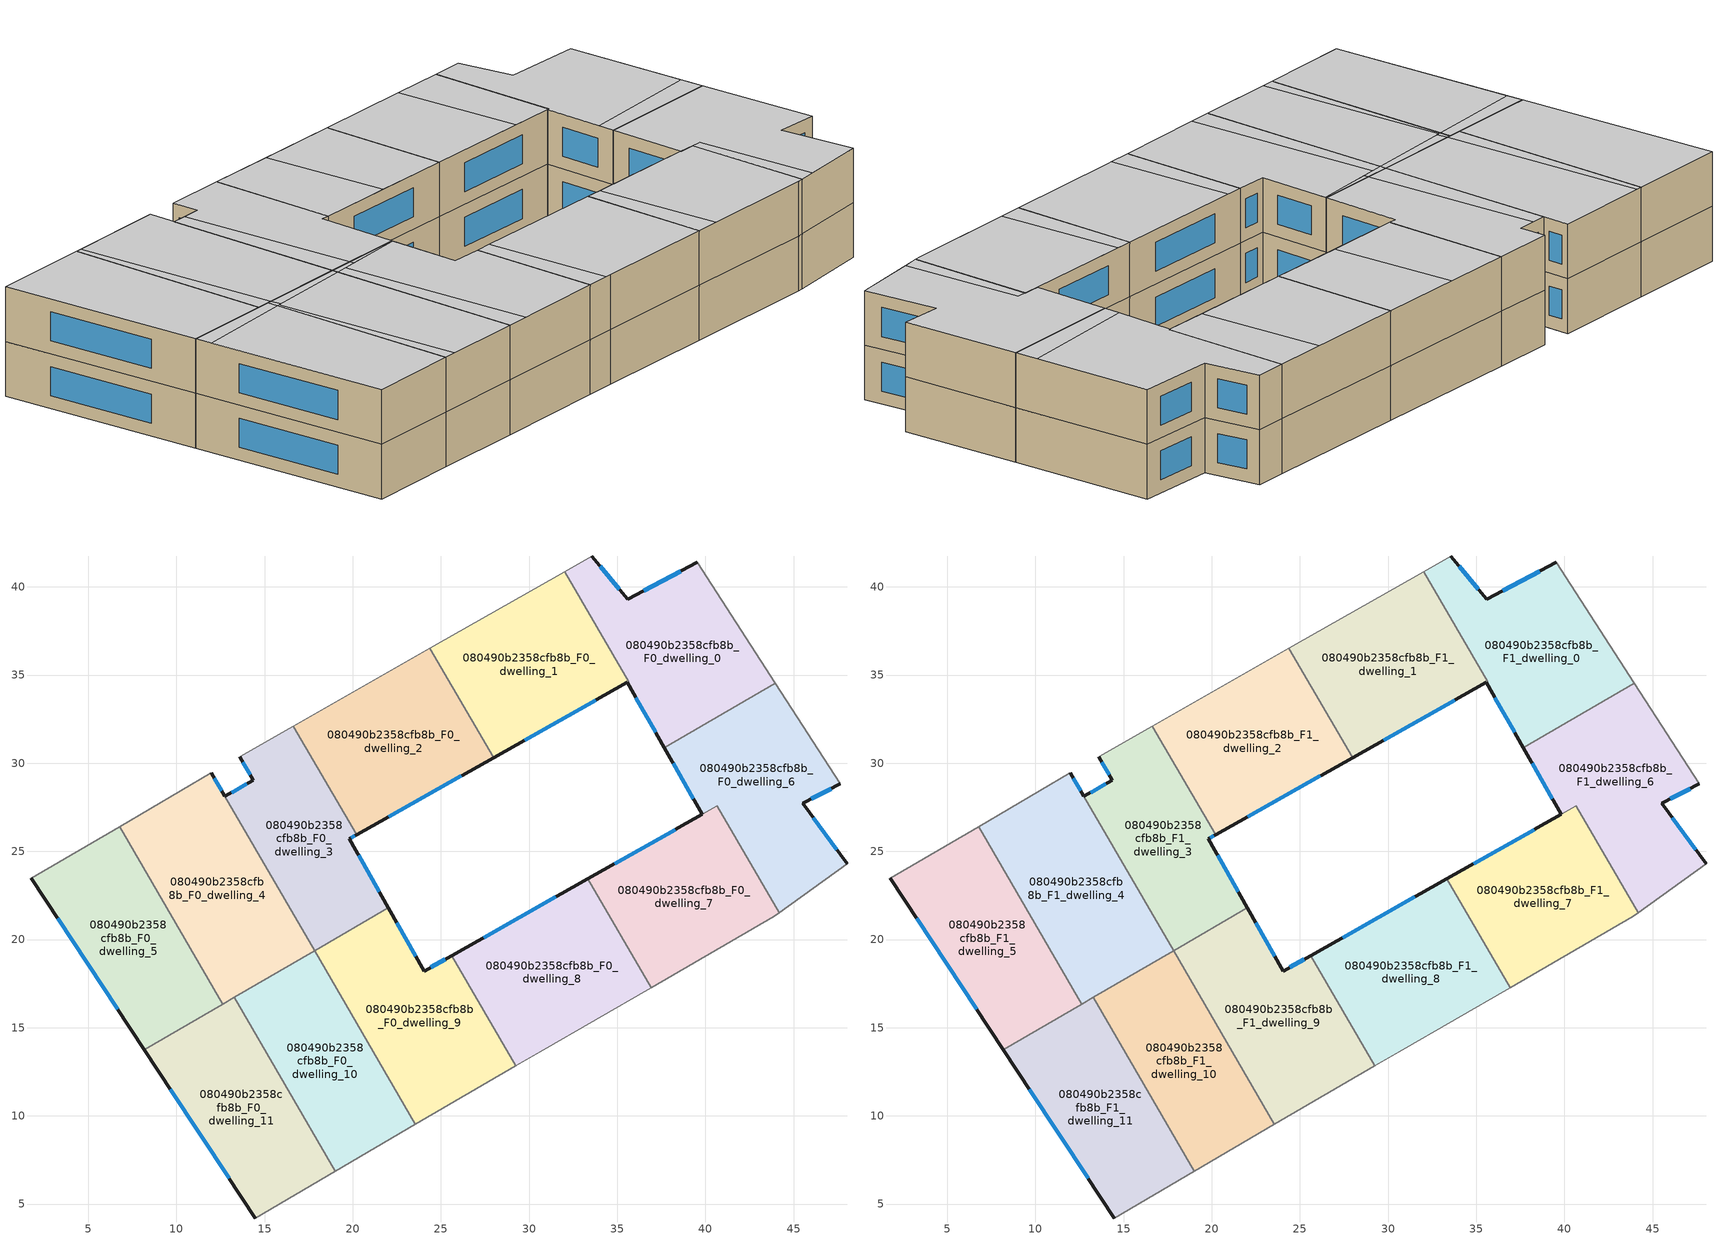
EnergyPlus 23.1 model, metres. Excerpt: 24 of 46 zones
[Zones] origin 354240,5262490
080490b2358cfb8b_F0_dwelling_0
 floor ground (EU_floor_Construction): 39.53,41.39 43.95,34.54 37.66,30.89 35.56,34.58 35.64,34.63 32.02,40.87 33.56,41.75 35.58,39.3 z0
 wall outside (EU_wall_Construction): 39.53,41.39 35.58,39.3 33.56,41.75 / 35.56,34.58 37.66,30.89 z0:3
 wall adiabatic (EU_wall_Construction): 33.56,41.75 32.02,40.87 / 43.95,34.54 39.53,41.39 z0:3
 wall to 080490b2358cfb8b_F0_dwelling_6 (EU_wall_Construction): 37.66,30.89 43.95,34.54 z0:3
 wall to 080490b2358cfb8b_F0_dwelling_1 (EU_wall_Construction): 32.02,40.87 35.64,34.63 35.56,34.58 z0:3
 window (EU_Window_Construction): 35.11,39.87 34.04,41.17 / 38.6,40.9 36.51,39.79 / 36.06,33.72 37.17,31.75 z0.7:2.3
080490b2358cfb8b_F0_dwelling_1
 floor ground (EU_floor_Construction): 32.02,40.87 35.64,34.63 35.56,34.58 27.98,30.31 24.38,36.52 z0
 wall outside (EU_wall_Construction): 27.98,30.31 35.56,34.58 z0:3
 wall to 080490b2358cfb8b_F0_dwelling_2 (EU_wall_Construction): 24.38,36.52 27.98,30.31 z0:3
 wall adiabatic (EU_wall_Construction): 32.02,40.87 24.38,36.52 z0:3
 window (EU_Window_Construction): 29.76,31.31 33.78,33.58 z0.7:2.3
080490b2358cfb8b_F0_dwelling_10
 floor ground (EU_floor_Construction): 17.83,19.36 23.55,9.51 19.02,6.86 13.29,16.72 z0
 wall to 080490b2358cfb8b_F0_dwelling_9 (EU_wall_Construction): 23.55,9.51 17.83,19.36 z0:3
 wall adiabatic (EU_wall_Construction): 19.02,6.86 23.55,9.51 z0:3
 wall to 080490b2358cfb8b_F0_dwelling_11 (EU_wall_Construction): 13.29,16.72 19.02,6.86 z0:3
 wall to 080490b2358cfb8b_F0_dwelling_4 (EU_wall_Construction): 17.83,19.36 13.29,16.72 z0:3
080490b2358cfb8b_F0_dwelling_11
 floor ground (EU_floor_Construction): 13.29,16.72 19.02,6.86 14.47,4.21 8.18,13.75 z0
 wall outside (EU_wall_Construction): 8.18,13.75 14.47,4.21 z0:3
 wall adiabatic (EU_wall_Construction): 14.47,4.21 19.02,6.86 z0:3
 wall to 080490b2358cfb8b_F0_dwelling_5 (EU_wall_Construction): 12.63,16.34 8.18,13.75 z0:3
 wall to 080490b2358cfb8b_F0_dwelling_4 (EU_wall_Construction): 13.29,16.72 12.63,16.34 z0:3
 window (EU_Window_Construction): 9.65,11.51 12.99,6.45 z0.7:2.3
080490b2358cfb8b_F0_dwelling_2
 floor ground (EU_floor_Construction): 24.38,36.52 27.98,30.31 20.22,25.94 16.63,32.11 z0
 wall outside (EU_wall_Construction): 20.22,25.94 27.98,30.31 z0:3
 wall to 080490b2358cfb8b_F0_dwelling_3 (EU_wall_Construction): 16.63,32.11 20.22,25.94 z0:3
 wall adiabatic (EU_wall_Construction): 24.38,36.52 16.63,32.11 z0:3
 window (EU_Window_Construction): 22.04,26.96 26.16,29.28 z0.7:2.3
080490b2358cfb8b_F0_dwelling_3
 floor ground (EU_floor_Construction): 16.63,32.11 20.22,25.94 19.8,25.7 22.02,21.8 17.83,19.36 12.74,28.11 14.36,29.04 13.59,30.37 z0
 wall outside (EU_wall_Construction): 22.02,21.8 19.8,25.7 20.22,25.94 / 13.59,30.37 14.36,29.04 12.74,28.11 z0:3
 wall to 080490b2358cfb8b_F0_dwelling_9 (EU_wall_Construction): 17.83,19.36 22.02,21.8 z0:3
 wall adiabatic (EU_wall_Construction): 16.63,32.11 13.59,30.37 z0:3
 wall to 080490b2358cfb8b_F0_dwelling_4 (EU_wall_Construction): 12.74,28.11 17.83,19.36 z0:3
 window (EU_Window_Construction): 19.9,25.76 20.12,25.88 / 21.5,22.71 20.32,24.79 / 13.98,28.82 13.12,28.33 / 13.77,30.06 14.18,29.35 z0.7:2.3
080490b2358cfb8b_F0_dwelling_4
 floor ground (EU_floor_Construction): 11.97,29.45 17.83,19.36 12.63,16.34 6.77,26.41 z0
 wall outside (EU_wall_Construction): 12.74,28.11 11.97,29.45 z0:3
 wall to 080490b2358cfb8b_F0_dwelling_5 (EU_wall_Construction): 6.77,26.41 12.63,16.34 z0:3
 wall adiabatic (EU_wall_Construction): 11.97,29.45 6.77,26.41 z0:3
 window (EU_Window_Construction): 12.56,28.43 12.15,29.13 z0.7:2.3
080490b2358cfb8b_F0_dwelling_5
 floor ground (EU_floor_Construction): 6.77,26.41 12.63,16.34 8.18,13.75 1.76,23.48 z0
 wall outside (EU_wall_Construction): 1.76,23.48 8.18,13.75 z0:3
 wall adiabatic (EU_wall_Construction): 6.77,26.41 1.76,23.48 z0:3
 window (EU_Window_Construction): 3.27,21.2 6.67,16.04 z0.7:2.3
080490b2358cfb8b_F0_dwelling_6
 floor ground (EU_floor_Construction): 43.95,34.54 47.64,28.82 45.51,27.72 48.04,24.29 44.18,21.51 40.66,27.57 39.81,27.09 37.66,30.89 z0
 wall outside (EU_wall_Construction): 37.66,30.89 39.81,27.09 / 48.04,24.29 45.51,27.72 47.64,28.82 z0:3
 wall adiabatic (EU_wall_Construction): 47.64,28.82 43.95,34.54 / 44.18,21.51 48.04,24.29 z0:3
 wall to 080490b2358cfb8b_F0_dwelling_7 (EU_wall_Construction): 39.81,27.09 40.66,27.57 44.18,21.51 z0:3
 window (EU_Window_Construction): 38.16,30 39.3,27.99 / 46.01,27.98 47.14,28.56 / 47.45,25.09 46.11,26.91 z0.7:2.3
080490b2358cfb8b_F0_dwelling_7
 floor ground (EU_floor_Construction): 40.66,27.57 44.18,21.51 43.91,21.32 36.92,17.28 33.33,23.45 39.8,27.09 z0
 wall outside (EU_wall_Construction): 39.8,27.09 33.33,23.45 z0:3
 wall adiabatic (EU_wall_Construction): 36.92,17.28 43.91,21.32 44.18,21.51 z0:3
 wall to 080490b2358cfb8b_F0_dwelling_8 (EU_wall_Construction): 33.33,23.45 36.92,17.28 z0:3
 window (EU_Window_Construction): 38.28,26.24 34.85,24.3 z0.7:2.3
080490b2358cfb8b_F0_dwelling_8
 floor ground (EU_floor_Construction): 33.33,23.45 36.92,17.28 30.63,13.65 29.23,12.83 25.6,19.09 z0
 wall outside (EU_wall_Construction): 33.33,23.45 25.6,19.09 z0:3
 wall adiabatic (EU_wall_Construction): 29.23,12.83 30.63,13.65 36.92,17.28 z0:3
 wall to 080490b2358cfb8b_F0_dwelling_9 (EU_wall_Construction): 25.6,19.09 29.23,12.83 z0:3
 window (EU_Window_Construction): 31.51,22.42 27.41,20.11 z0.7:2.3
080490b2358cfb8b_F0_dwelling_9
 floor ground (EU_floor_Construction): 25.6,19.09 29.23,12.83 23.55,9.51 17.83,19.36 22.02,21.8 24.05,18.21 z0
 wall outside (EU_wall_Construction): 25.6,19.09 24.05,18.21 22.02,21.8 z0:3
 wall adiabatic (EU_wall_Construction): 23.55,9.51 29.23,12.83 z0:3
 window (EU_Window_Construction): 23.57,19.05 22.49,20.95 / 25.23,18.88 24.41,18.42 z0.7:2.3
080490b2358cfb8b_F1_dwelling_0
 floor to 080490b2358cfb8b_F0_dwelling_0 (EU_floor_Construction): 39.53,41.39 43.95,34.54 37.66,30.89 35.56,34.58 35.64,34.63 32.02,40.87 33.56,41.75 35.58,39.3 z3
 wall outside (EU_wall_Construction): 39.53,41.39 35.58,39.3 33.56,41.75 / 35.56,34.58 37.66,30.89 z3:6
 wall adiabatic (EU_wall_Construction): 33.56,41.75 32.02,40.87 / 43.95,34.54 39.53,41.39 z3:6
 wall to 080490b2358cfb8b_F1_dwelling_6 (EU_wall_Construction): 37.66,30.89 43.95,34.54 z3:6
 wall to 080490b2358cfb8b_F1_dwelling_1 (EU_wall_Construction): 32.02,40.87 35.64,34.63 35.56,34.58 z3:6
 window (EU_Window_Construction): 35.11,39.87 34.04,41.17 / 38.6,40.9 36.51,39.79 / 36.06,33.72 37.17,31.75 z3.7:5.3
 ceiling to 080490b2358cfb8b_F2_dwelling_0 (EU_floor_Construction): 43.22,35.67 39.53,41.39 35.58,39.3 33.56,41.75 32.02,40.87 35.64,34.63 35.56,34.58 37.2,31.71 z6
 ceiling to 080490b2358cfb8b_F2_dwelling_5 (EU_floor_Construction): 43.95,34.54 43.22,35.67 37.2,31.71 37.66,30.89 z6
080490b2358cfb8b_F1_dwelling_1
 floor to 080490b2358cfb8b_F0_dwelling_1 (EU_floor_Construction): 32.02,40.87 35.64,34.63 35.56,34.58 27.98,30.31 24.38,36.52 z3
 wall outside (EU_wall_Construction): 27.98,30.31 35.56,34.58 z3:6
 wall to 080490b2358cfb8b_F1_dwelling_2 (EU_wall_Construction): 24.38,36.52 27.98,30.31 z3:6
 wall adiabatic (EU_wall_Construction): 32.02,40.87 24.38,36.52 z3:6
 window (EU_Window_Construction): 29.76,31.31 33.78,33.58 z3.7:5.3
 ceiling to 080490b2358cfb8b_F2_dwelling_1 (EU_floor_Construction): 33.34,33.33 29.37,39.36 24.38,36.52 27.98,30.31 z6
 ceiling to 080490b2358cfb8b_F2_dwelling_0 (EU_floor_Construction): 35.56,34.58 35.64,34.63 32.02,40.87 29.37,39.36 33.34,33.33 z6
080490b2358cfb8b_F1_dwelling_10
 floor to 080490b2358cfb8b_F0_dwelling_10 (EU_floor_Construction): 17.83,19.36 23.55,9.51 19.02,6.86 13.29,16.72 z3
 wall to 080490b2358cfb8b_F1_dwelling_9 (EU_wall_Construction): 23.55,9.51 17.83,19.36 z3:6
 wall adiabatic (EU_wall_Construction): 19.02,6.86 23.55,9.51 z3:6
 wall to 080490b2358cfb8b_F1_dwelling_11 (EU_wall_Construction): 13.29,16.72 19.02,6.86 z3:6
 wall to 080490b2358cfb8b_F1_dwelling_4 (EU_wall_Construction): 17.83,19.36 13.29,16.72 z3:6
 ceiling to 080490b2358cfb8b_F2_dwelling_9 (EU_floor_Construction): 23.55,9.51 18,19.07 13.72,16.25 19.65,7.24 z6
 ceiling to 080490b2358cfb8b_F2_dwelling_10 (EU_floor_Construction): 19.65,7.24 13.72,16.25 13.61,16.17 19.02,6.86 z6
 ceiling to 080490b2358cfb8b_F2_dwelling_3 (EU_floor_Construction): 18,19.07 17.83,19.36 13.49,16.84 13.83,16.32 z6
 ceiling to 080490b2358cfb8b_F2_dwelling_4 (EU_floor_Construction): 13.83,16.32 13.49,16.84 13.29,16.72 13.61,16.17 z6
080490b2358cfb8b_F1_dwelling_11
 floor to 080490b2358cfb8b_F0_dwelling_11 (EU_floor_Construction): 13.29,16.72 19.02,6.86 14.47,4.21 8.18,13.75 z3
 wall outside (EU_wall_Construction): 8.18,13.75 14.47,4.21 z3:6
 wall adiabatic (EU_wall_Construction): 14.47,4.21 19.02,6.86 z3:6
 wall to 080490b2358cfb8b_F1_dwelling_5 (EU_wall_Construction): 12.63,16.34 8.18,13.75 z3:6
 wall to 080490b2358cfb8b_F1_dwelling_4 (EU_wall_Construction): 13.29,16.72 12.63,16.34 z3:6
 window (EU_Window_Construction): 9.65,11.51 12.99,6.45 z3.7:5.3
 ceiling to 080490b2358cfb8b_F2_dwelling_10 (EU_floor_Construction): 19.02,6.86 13.61,16.17 8.71,12.95 14.47,4.21 z6
 ceiling to 080490b2358cfb8b_F2_dwelling_4 (EU_floor_Construction): 13.61,16.17 13.29,16.72 8.18,13.75 8.71,12.95 z6
080490b2358cfb8b_F1_dwelling_2
 floor to 080490b2358cfb8b_F0_dwelling_2 (EU_floor_Construction): 24.38,36.52 27.98,30.31 20.22,25.94 16.63,32.11 z3
 wall outside (EU_wall_Construction): 20.22,25.94 27.98,30.31 z3:6
 wall to 080490b2358cfb8b_F1_dwelling_3 (EU_wall_Construction): 16.63,32.11 20.22,25.94 z3:6
 wall adiabatic (EU_wall_Construction): 24.38,36.52 16.63,32.11 z3:6
 window (EU_Window_Construction): 22.04,26.96 26.16,29.28 z3.7:5.3
 ceiling to 080490b2358cfb8b_F2_dwelling_2 (EU_floor_Construction): 24.05,28.1 20.11,34.08 16.63,32.11 20.22,25.94 z6
 ceiling to 080490b2358cfb8b_F2_dwelling_1 (EU_floor_Construction): 27.98,30.31 24.38,36.52 20.11,34.08 24.05,28.1 z6
080490b2358cfb8b_F1_dwelling_3
 floor to 080490b2358cfb8b_F0_dwelling_3 (EU_floor_Construction): 16.63,32.11 20.22,25.94 19.8,25.7 22.02,21.8 17.83,19.36 12.74,28.11 14.36,29.04 13.59,30.37 z3
 wall outside (EU_wall_Construction): 22.02,21.8 19.8,25.7 20.22,25.94 / 13.59,30.37 14.36,29.04 12.74,28.11 z3:6
 wall to 080490b2358cfb8b_F1_dwelling_9 (EU_wall_Construction): 17.83,19.36 22.02,21.8 z3:6
 wall adiabatic (EU_wall_Construction): 16.63,32.11 13.59,30.37 z3:6
 wall to 080490b2358cfb8b_F1_dwelling_4 (EU_wall_Construction): 12.74,28.11 17.83,19.36 z3:6
 window (EU_Window_Construction): 19.9,25.76 20.12,25.88 / 21.5,22.71 20.32,24.79 / 13.98,28.82 13.12,28.33 / 13.77,30.06 14.18,29.35 z3.7:5.3
 ceiling to 080490b2358cfb8b_F2_dwelling_3 (EU_floor_Construction): 19.05,20.07 13.48,28.53 12.74,28.11 17.83,19.36 z6
 ceiling to 080490b2358cfb8b_F2_dwelling_2 (EU_floor_Construction): 22.02,21.8 19.8,25.7 20.22,25.94 16.63,32.11 13.59,30.37 14.36,29.04 13.48,28.53 19.05,20.07 z6
080490b2358cfb8b_F1_dwelling_4
 floor to 080490b2358cfb8b_F0_dwelling_4 (EU_floor_Construction): 11.97,29.45 17.83,19.36 12.63,16.34 6.77,26.41 z3
 wall outside (EU_wall_Construction): 12.74,28.11 11.97,29.45 z3:6
 wall to 080490b2358cfb8b_F1_dwelling_5 (EU_wall_Construction): 6.77,26.41 12.63,16.34 z3:6
 wall adiabatic (EU_wall_Construction): 11.97,29.45 6.77,26.41 z3:6
 window (EU_Window_Construction): 12.56,28.43 12.15,29.13 z3.7:5.3
 ceiling to 080490b2358cfb8b_F2_dwelling_3 (EU_floor_Construction): 17.83,19.36 11.97,29.45 7.08,26.59 13.49,16.84 z6
 ceiling to 080490b2358cfb8b_F2_dwelling_4 (EU_floor_Construction): 13.49,16.84 7.08,26.59 6.77,26.41 12.63,16.34 z6
080490b2358cfb8b_F1_dwelling_5
 floor to 080490b2358cfb8b_F0_dwelling_5 (EU_floor_Construction): 6.77,26.41 12.63,16.34 8.18,13.75 1.76,23.48 z3
 wall outside (EU_wall_Construction): 1.76,23.48 8.18,13.75 z3:6
 wall adiabatic (EU_wall_Construction): 6.77,26.41 1.76,23.48 z3:6
 window (EU_Window_Construction): 3.27,21.2 6.67,16.04 z3.7:5.3
 ceiling to 080490b2358cfb8b_F2_dwelling_4 (EU_floor_Construction): 12.63,16.34 6.77,26.41 1.76,23.48 8.18,13.75 z6
080490b2358cfb8b_F1_dwelling_6
 floor to 080490b2358cfb8b_F0_dwelling_6 (EU_floor_Construction): 43.95,34.54 47.64,28.82 45.51,27.72 48.04,24.29 44.18,21.51 40.66,27.57 39.81,27.09 37.66,30.89 z3
 wall outside (EU_wall_Construction): 37.66,30.89 39.81,27.09 / 48.04,24.29 45.51,27.72 47.64,28.82 z3:6
 wall adiabatic (EU_wall_Construction): 47.64,28.82 43.95,34.54 / 44.18,21.51 48.04,24.29 z3:6
 wall to 080490b2358cfb8b_F1_dwelling_7 (EU_wall_Construction): 39.81,27.09 40.66,27.57 44.18,21.51 z3:6
 window (EU_Window_Construction): 38.16,30 39.3,27.99 / 46.01,27.98 47.14,28.56 / 47.45,25.09 46.11,26.91 z3.7:5.3
 ceiling to 080490b2358cfb8b_F2_dwelling_5 (EU_floor_Construction): 48.04,24.29 45.51,27.72 47.64,28.82 43.95,34.54 37.66,30.89 39.81,27.09 41.14,27.85 44.95,22.06 z6
 ceiling to 080490b2358cfb8b_F2_dwelling_6 (EU_floor_Construction): 44.95,22.06 41.14,27.84 40.66,27.57 44.18,21.51 z6
080490b2358cfb8b_F1_dwelling_7
 floor to 080490b2358cfb8b_F0_dwelling_7 (EU_floor_Construction): 40.66,27.57 44.18,21.51 43.91,21.32 36.92,17.28 33.33,23.45 39.8,27.09 z3
 wall outside (EU_wall_Construction): 39.8,27.09 33.33,23.45 z3:6
 wall adiabatic (EU_wall_Construction): 36.92,17.28 43.91,21.32 44.18,21.51 z3:6
 wall to 080490b2358cfb8b_F1_dwelling_8 (EU_wall_Construction): 33.33,23.45 36.92,17.28 z3:6
 window (EU_Window_Construction): 38.28,26.24 34.85,24.3 z3.7:5.3
 ceiling to 080490b2358cfb8b_F2_dwelling_6 (EU_floor_Construction): 43.91,21.32 44.18,21.51 40.66,27.57 39.8,27.09 34.17,23.92 38.09,17.96 z6
 ceiling to 080490b2358cfb8b_F2_dwelling_7 (EU_floor_Construction): 38.09,17.96 34.17,23.92 33.33,23.44 36.92,17.28 z6
080490b2358cfb8b_F1_dwelling_8
 floor to 080490b2358cfb8b_F0_dwelling_8 (EU_floor_Construction): 33.33,23.45 36.92,17.28 30.63,13.65 29.23,12.83 25.6,19.09 z3
 wall outside (EU_wall_Construction): 33.33,23.45 25.6,19.09 z3:6
 wall adiabatic (EU_wall_Construction): 29.23,12.83 30.63,13.65 36.92,17.28 z3:6
 wall to 080490b2358cfb8b_F1_dwelling_9 (EU_wall_Construction): 25.6,19.09 29.23,12.83 z3:6
 window (EU_Window_Construction): 31.51,22.42 27.41,20.11 z3.7:5.3
 ceiling to 080490b2358cfb8b_F2_dwelling_7 (EU_floor_Construction): 36.92,17.28 33.33,23.44 26.42,19.55 30.4,13.51 30.63,13.65 z6
 ceiling to 080490b2358cfb8b_F2_dwelling_8 (EU_floor_Construction): 30.4,13.51 26.42,19.55 25.6,19.09 29.23,12.83 z6
080490b2358cfb8b_F1_dwelling_9
 floor to 080490b2358cfb8b_F0_dwelling_9 (EU_floor_Construction): 25.6,19.09 29.23,12.83 23.55,9.51 17.83,19.36 22.02,21.8 24.05,18.21 z3
 wall outside (EU_wall_Construction): 25.6,19.09 24.05,18.21 22.02,21.8 z3:6
 wall adiabatic (EU_wall_Construction): 23.55,9.51 29.23,12.83 z3:6
 window (EU_Window_Construction): 23.57,19.05 22.49,20.95 / 25.23,18.88 24.41,18.42 z3.7:5.3
 ceiling to 080490b2358cfb8b_F2_dwelling_8 (EU_floor_Construction): 29.23,12.83 25.6,19.09 24.05,18.21 22.05,21.73 18.58,19.45 24.69,10.18 z6
 ceiling to 080490b2358cfb8b_F2_dwelling_9 (EU_floor_Construction): 24.69,10.18 18.58,19.45 18,19.07 23.55,9.51 z6
 ceiling to 080490b2358cfb8b_F2_dwelling_2 (EU_floor_Construction): 22.05,21.73 22.02,21.8 19.05,20.07 19.2,19.85 z6
 ceiling to 080490b2358cfb8b_F2_dwelling_3 (EU_floor_Construction): 19.2,19.85 19.05,20.07 17.83,19.36 18,19.07 z6
[Building]
EU S2 Campaign: North Axis=0; Terrain=City; Solar Distribution=FullExterior
[Site:Location]
Budapest.Ferenc.Liszt.Intl.AP: Latitude=47.437; Longitude=19.256; Time Zone=1; Elevation=185
[SizingPeriod:WeatherFileDays]
AnnualSizingPeriod: Begin Month=1; Begin Day of Month=1; End Month=12; End Day of Month=31; Day of Week for Start Day=Monday; Use Weather File Daylight Saving Period=No; Use Weather File Rain and Snow Indicators=No
[MATERIAL]
EU_InternalMass_Material: Roughness=MediumRough; Thickness=0.1; Conductivity=1; Density=1800; Specific Heat=900; Thermal Absorptance=0.9; Solar Absorptance=0.7; Visible Absorptance=0.7
[MATERIAL:NOMASS] Roughness=MediumRough; Thermal Absorptance=0.9; Solar Absorptance=0.7; Visible Absorptance=0.7
Name | Thermal Resistance
EU_wall_NoMass | 0.832559
EU_floor_NoMass | 0.872794
[WINDOWMATERIAL:SIMPLEGLAZINGSYSTEM]
EU_Window_SimpleGlazing: UFactor=2.79869; Solar Heat Gain Coefficient=0.75; Visible Transmittance=0.75
[CONSTRUCTION]
EU_wall_Construction: EU_wall_NoMass
EU_floor_Construction: EU_floor_NoMass
EU_Window_Construction: EU_Window_SimpleGlazing
EU_InternalMass_Construction: EU_InternalMass_Material
[ZONE] Type=1; Multiplier=1; Ceiling Height=autocalculate; Floor Area=autocalculate; Part of Total Floor Area=Yes
Name | Volume
080490b2358cfb8b_F0_dwelling_0; 080490b2358cfb8b_F1_dwelling_0 | 192.74
080490b2358cfb8b_F0_dwelling_1; 080490b2358cfb8b_F1_dwelling_1 | 189.84
080490b2358cfb8b_F0_dwelling_10; 080490b2358cfb8b_F1_dwelling_10 | 179.685
080490b2358cfb8b_F0_dwelling_11; 080490b2358cfb8b_F1_dwelling_11 | 191.265
080490b2358cfb8b_F0_dwelling_2; 080490b2358cfb8b_F1_dwelling_2 | 191.279
080490b2358cfb8b_F0_dwelling_3; 080490b2358cfb8b_F1_dwelling_3 | 172.177
080490b2358cfb8b_F0_dwelling_4; 080490b2358cfb8b_F1_dwelling_4 | 210.441
080490b2358cfb8b_F0_dwelling_5; 080490b2358cfb8b_F1_dwelling_5 | 191.292
080490b2358cfb8b_F0_dwelling_6; 080490b2358cfb8b_F1_dwelling_6 | 203.742
080490b2358cfb8b_F0_dwelling_7; 080490b2358cfb8b_F1_dwelling_7 | 178.832
080490b2358cfb8b_F0_dwelling_8; 080490b2358cfb8b_F1_dwelling_8 | 191.299
080490b2358cfb8b_F0_dwelling_9; 080490b2358cfb8b_F1_dwelling_9 | 202.904
[INTERNALMASS] Construction=EU_InternalMass_Construction
Name | Zone or ZoneList | Surface Area
080490b2358cfb8b_F0_dwelling_0_EU_InternalMass | 080490b2358cfb8b_F0_dwelling_0 | 64.2474
080490b2358cfb8b_F0_dwelling_1_EU_InternalMass | 080490b2358cfb8b_F0_dwelling_1 | 63.2829
080490b2358cfb8b_F0_dwelling_2_EU_InternalMass | 080490b2358cfb8b_F0_dwelling_2 | 63.7597
080490b2358cfb8b_F0_dwelling_3_EU_InternalMass | 080490b2358cfb8b_F0_dwelling_3 | 57.3921
080490b2358cfb8b_F0_dwelling_4_EU_InternalMass | 080490b2358cfb8b_F0_dwelling_4 | 70.144
080490b2358cfb8b_F0_dwelling_5_EU_InternalMass | 080490b2358cfb8b_F0_dwelling_5 | 63.7641
080490b2358cfb8b_F0_dwelling_6_EU_InternalMass | 080490b2358cfb8b_F0_dwelling_6 | 67.9148
080490b2358cfb8b_F0_dwelling_7_EU_InternalMass | 080490b2358cfb8b_F0_dwelling_7 | 59.6134
080490b2358cfb8b_F0_dwelling_8_EU_InternalMass | 080490b2358cfb8b_F0_dwelling_8 | 63.7664
080490b2358cfb8b_F0_dwelling_9_EU_InternalMass | 080490b2358cfb8b_F0_dwelling_9 | 67.6347
080490b2358cfb8b_F0_dwelling_10_EU_InternalMass | 080490b2358cfb8b_F0_dwelling_10 | 59.8949
080490b2358cfb8b_F0_dwelling_11_EU_InternalMass | 080490b2358cfb8b_F0_dwelling_11 | 63.7551
080490b2358cfb8b_F1_dwelling_0_EU_InternalMass | 080490b2358cfb8b_F1_dwelling_0 | 64.2474
080490b2358cfb8b_F1_dwelling_1_EU_InternalMass | 080490b2358cfb8b_F1_dwelling_1 | 63.2829
080490b2358cfb8b_F1_dwelling_2_EU_InternalMass | 080490b2358cfb8b_F1_dwelling_2 | 63.7597
080490b2358cfb8b_F1_dwelling_3_EU_InternalMass | 080490b2358cfb8b_F1_dwelling_3 | 57.3921
080490b2358cfb8b_F1_dwelling_4_EU_InternalMass | 080490b2358cfb8b_F1_dwelling_4 | 70.144
080490b2358cfb8b_F1_dwelling_5_EU_InternalMass | 080490b2358cfb8b_F1_dwelling_5 | 63.7641
080490b2358cfb8b_F1_dwelling_6_EU_InternalMass | 080490b2358cfb8b_F1_dwelling_6 | 67.9148
080490b2358cfb8b_F1_dwelling_7_EU_InternalMass | 080490b2358cfb8b_F1_dwelling_7 | 59.6134
080490b2358cfb8b_F1_dwelling_8_EU_InternalMass | 080490b2358cfb8b_F1_dwelling_8 | 63.7664
080490b2358cfb8b_F1_dwelling_9_EU_InternalMass | 080490b2358cfb8b_F1_dwelling_9 | 67.6347
080490b2358cfb8b_F1_dwelling_10_EU_InternalMass | 080490b2358cfb8b_F1_dwelling_10 | 59.8949
080490b2358cfb8b_F1_dwelling_11_EU_InternalMass | 080490b2358cfb8b_F1_dwelling_11 | 63.7551
[OTHEREQUIPMENT] Fuel Type=Electricity; Design Level Calculation Method=Watts/Area; Power per Zone Floor Area=1; Fraction Latent=0; Fraction Radiant=0; Fraction Lost=0; Carbon Dioxide Generation Rate=0; EndUse Subcategory=EU_Step8_InternalGains
Name | Zone or ZoneList or Space or SpaceList | Schedule
EU_Step8_InternalGain_080490b2358cfb8b_F0_dwelling_0_f000 | 080490b2358cfb8b_F0_dwelling_0 | EU_Step8_GainSchedule_080490b2358cfb8b_F0_dwelling_0_f000
EU_Step8_InternalGain_080490b2358cfb8b_F0_dwelling_1_f000 | 080490b2358cfb8b_F0_dwelling_1 | EU_Step8_GainSchedule_080490b2358cfb8b_F0_dwelling_1_f000
EU_Step8_InternalGain_080490b2358cfb8b_F0_dwelling_2_f000 | 080490b2358cfb8b_F0_dwelling_2 | EU_Step8_GainSchedule_080490b2358cfb8b_F0_dwelling_2_f000
EU_Step8_InternalGain_080490b2358cfb8b_F0_dwelling_3_f000 | 080490b2358cfb8b_F0_dwelling_3 | EU_Step8_GainSchedule_080490b2358cfb8b_F0_dwelling_3_f000
EU_Step8_InternalGain_080490b2358cfb8b_F0_dwelling_4_f000 | 080490b2358cfb8b_F0_dwelling_4 | EU_Step8_GainSchedule_080490b2358cfb8b_F0_dwelling_4_f000
EU_Step8_InternalGain_080490b2358cfb8b_F0_dwelling_5_f000 | 080490b2358cfb8b_F0_dwelling_5 | EU_Step8_GainSchedule_080490b2358cfb8b_F0_dwelling_5_f000
EU_Step8_InternalGain_080490b2358cfb8b_F0_dwelling_6_f000 | 080490b2358cfb8b_F0_dwelling_6 | EU_Step8_GainSchedule_080490b2358cfb8b_F0_dwelling_6_f000
EU_Step8_InternalGain_080490b2358cfb8b_F0_dwelling_7_f000 | 080490b2358cfb8b_F0_dwelling_7 | EU_Step8_GainSchedule_080490b2358cfb8b_F0_dwelling_7_f000
EU_Step8_InternalGain_080490b2358cfb8b_F0_dwelling_8_f000 | 080490b2358cfb8b_F0_dwelling_8 | EU_Step8_GainSchedule_080490b2358cfb8b_F0_dwelling_8_f000
EU_Step8_InternalGain_080490b2358cfb8b_F0_dwelling_9_f000 | 080490b2358cfb8b_F0_dwelling_9 | EU_Step8_GainSchedule_080490b2358cfb8b_F0_dwelling_9_f000
EU_Step8_InternalGain_080490b2358cfb8b_F0_dwelling_10_f000 | 080490b2358cfb8b_F0_dwelling_10 | EU_Step8_GainSchedule_080490b2358cfb8b_F0_dwelling_10_f000
EU_Step8_InternalGain_080490b2358cfb8b_F0_dwelling_11_f000 | 080490b2358cfb8b_F0_dwelling_11 | EU_Step8_GainSchedule_080490b2358cfb8b_F0_dwelling_11_f000
EU_Step8_InternalGain_080490b2358cfb8b_F1_dwelling_0_f000 | 080490b2358cfb8b_F1_dwelling_0 | EU_Step8_GainSchedule_080490b2358cfb8b_F1_dwelling_0_f000
EU_Step8_InternalGain_080490b2358cfb8b_F1_dwelling_1_f000 | 080490b2358cfb8b_F1_dwelling_1 | EU_Step8_GainSchedule_080490b2358cfb8b_F1_dwelling_1_f000
EU_Step8_InternalGain_080490b2358cfb8b_F1_dwelling_2_f000 | 080490b2358cfb8b_F1_dwelling_2 | EU_Step8_GainSchedule_080490b2358cfb8b_F1_dwelling_2_f000
EU_Step8_InternalGain_080490b2358cfb8b_F1_dwelling_3_f000 | 080490b2358cfb8b_F1_dwelling_3 | EU_Step8_GainSchedule_080490b2358cfb8b_F1_dwelling_3_f000
EU_Step8_InternalGain_080490b2358cfb8b_F1_dwelling_4_f000 | 080490b2358cfb8b_F1_dwelling_4 | EU_Step8_GainSchedule_080490b2358cfb8b_F1_dwelling_4_f000
EU_Step8_InternalGain_080490b2358cfb8b_F1_dwelling_5_f000 | 080490b2358cfb8b_F1_dwelling_5 | EU_Step8_GainSchedule_080490b2358cfb8b_F1_dwelling_5_f000
EU_Step8_InternalGain_080490b2358cfb8b_F1_dwelling_6_f000 | 080490b2358cfb8b_F1_dwelling_6 | EU_Step8_GainSchedule_080490b2358cfb8b_F1_dwelling_6_f000
EU_Step8_InternalGain_080490b2358cfb8b_F1_dwelling_7_f000 | 080490b2358cfb8b_F1_dwelling_7 | EU_Step8_GainSchedule_080490b2358cfb8b_F1_dwelling_7_f000
EU_Step8_InternalGain_080490b2358cfb8b_F1_dwelling_8_f000 | 080490b2358cfb8b_F1_dwelling_8 | EU_Step8_GainSchedule_080490b2358cfb8b_F1_dwelling_8_f000
EU_Step8_InternalGain_080490b2358cfb8b_F1_dwelling_9_f000 | 080490b2358cfb8b_F1_dwelling_9 | EU_Step8_GainSchedule_080490b2358cfb8b_F1_dwelling_9_f000
EU_Step8_InternalGain_080490b2358cfb8b_F1_dwelling_10_f000 | 080490b2358cfb8b_F1_dwelling_10 | EU_Step8_GainSchedule_080490b2358cfb8b_F1_dwelling_10_f000
EU_Step8_InternalGain_080490b2358cfb8b_F1_dwelling_11_f000 | 080490b2358cfb8b_F1_dwelling_11 | EU_Step8_GainSchedule_080490b2358cfb8b_F1_dwelling_11_f000
[ZONEVENTILATION:DESIGNFLOWRATE] Schedule=EU_AlwaysOn; Design Flow Rate Calculation Method=AirChanges/Hour; Air Changes per Hour=0.475469; Ventilation Type=Natural; Fan Pressure Rise=0; Fan Total Efficiency=1; Constant Term Coefficient=1; Temperature Term Coefficient=0; Velocity Term Coefficient=0; Velocity Squared Term Coefficient=0; Minimum Indoor Temperature=-100; Maximum Indoor Temperature=100; Delta Temperature=-100; Minimum Outdoor Temperature=-100; Maximum Outdoor Temperature=100; Maximum Wind Speed=40
Name | Zone or ZoneList or Space or SpaceList
EU_ConstantAir_080490b2358cfb8b_F0_dwelling_0 | 080490b2358cfb8b_F0_dwelling_0
EU_ConstantAir_080490b2358cfb8b_F0_dwelling_1 | 080490b2358cfb8b_F0_dwelling_1
EU_ConstantAir_080490b2358cfb8b_F0_dwelling_2 | 080490b2358cfb8b_F0_dwelling_2
EU_ConstantAir_080490b2358cfb8b_F0_dwelling_3 | 080490b2358cfb8b_F0_dwelling_3
EU_ConstantAir_080490b2358cfb8b_F0_dwelling_4 | 080490b2358cfb8b_F0_dwelling_4
EU_ConstantAir_080490b2358cfb8b_F0_dwelling_5 | 080490b2358cfb8b_F0_dwelling_5
EU_ConstantAir_080490b2358cfb8b_F0_dwelling_6 | 080490b2358cfb8b_F0_dwelling_6
EU_ConstantAir_080490b2358cfb8b_F0_dwelling_7 | 080490b2358cfb8b_F0_dwelling_7
EU_ConstantAir_080490b2358cfb8b_F0_dwelling_8 | 080490b2358cfb8b_F0_dwelling_8
EU_ConstantAir_080490b2358cfb8b_F0_dwelling_9 | 080490b2358cfb8b_F0_dwelling_9
EU_ConstantAir_080490b2358cfb8b_F0_dwelling_10 | 080490b2358cfb8b_F0_dwelling_10
EU_ConstantAir_080490b2358cfb8b_F0_dwelling_11 | 080490b2358cfb8b_F0_dwelling_11
EU_ConstantAir_080490b2358cfb8b_F1_dwelling_0 | 080490b2358cfb8b_F1_dwelling_0
EU_ConstantAir_080490b2358cfb8b_F1_dwelling_1 | 080490b2358cfb8b_F1_dwelling_1
EU_ConstantAir_080490b2358cfb8b_F1_dwelling_2 | 080490b2358cfb8b_F1_dwelling_2
EU_ConstantAir_080490b2358cfb8b_F1_dwelling_3 | 080490b2358cfb8b_F1_dwelling_3
EU_ConstantAir_080490b2358cfb8b_F1_dwelling_4 | 080490b2358cfb8b_F1_dwelling_4
EU_ConstantAir_080490b2358cfb8b_F1_dwelling_5 | 080490b2358cfb8b_F1_dwelling_5
EU_ConstantAir_080490b2358cfb8b_F1_dwelling_6 | 080490b2358cfb8b_F1_dwelling_6
EU_ConstantAir_080490b2358cfb8b_F1_dwelling_7 | 080490b2358cfb8b_F1_dwelling_7
EU_ConstantAir_080490b2358cfb8b_F1_dwelling_8 | 080490b2358cfb8b_F1_dwelling_8
EU_ConstantAir_080490b2358cfb8b_F1_dwelling_9 | 080490b2358cfb8b_F1_dwelling_9
EU_ConstantAir_080490b2358cfb8b_F1_dwelling_10 | 080490b2358cfb8b_F1_dwelling_10
EU_ConstantAir_080490b2358cfb8b_F1_dwelling_11 | 080490b2358cfb8b_F1_dwelling_11
[HVACTEMPLATE:THERMOSTAT] Constant Heating Setpoint=20; Constant Cooling Setpoint=50
EU_HeatOnly_080490b2358cfb8b_F0_dwelling_0; EU_HeatOnly_080490b2358cfb8b_F0_dwelling_1; EU_HeatOnly_080490b2358cfb8b_F0_dwelling_2; EU_HeatOnly_080490b2358cfb8b_F0_dwelling_3; EU_HeatOnly_080490b2358cfb8b_F0_dwelling_4; EU_HeatOnly_080490b2358cfb8b_F0_dwelling_5; EU_HeatOnly_080490b2358cfb8b_F0_dwelling_6; EU_HeatOnly_080490b2358cfb8b_F0_dwelling_7; EU_HeatOnly_080490b2358cfb8b_F0_dwelling_8; EU_HeatOnly_080490b2358cfb8b_F0_dwelling_9; EU_HeatOnly_080490b2358cfb8b_F0_dwelling_10; EU_HeatOnly_080490b2358cfb8b_F0_dwelling_11; EU_HeatOnly_080490b2358cfb8b_F1_dwelling_0; EU_HeatOnly_080490b2358cfb8b_F1_dwelling_1; EU_HeatOnly_080490b2358cfb8b_F1_dwelling_2; EU_HeatOnly_080490b2358cfb8b_F1_dwelling_3; EU_HeatOnly_080490b2358cfb8b_F1_dwelling_4; EU_HeatOnly_080490b2358cfb8b_F1_dwelling_5; EU_HeatOnly_080490b2358cfb8b_F1_dwelling_6; EU_HeatOnly_080490b2358cfb8b_F1_dwelling_7; EU_HeatOnly_080490b2358cfb8b_F1_dwelling_8; EU_HeatOnly_080490b2358cfb8b_F1_dwelling_9; EU_HeatOnly_080490b2358cfb8b_F1_dwelling_10; EU_HeatOnly_080490b2358cfb8b_F1_dwelling_11; EU_HeatOnly_080490b2358cfb8b_F2_dwelling_0; EU_HeatOnly_080490b2358cfb8b_F2_dwelling_1; EU_HeatOnly_080490b2358cfb8b_F2_dwelling_2; EU_HeatOnly_080490b2358cfb8b_F2_dwelling_3; EU_HeatOnly_080490b2358cfb8b_F2_dwelling_4; EU_HeatOnly_080490b2358cfb8b_F2_dwelling_5; EU_HeatOnly_080490b2358cfb8b_F2_dwelling_6; EU_HeatOnly_080490b2358cfb8b_F2_dwelling_7; EU_HeatOnly_080490b2358cfb8b_F2_dwelling_8; EU_HeatOnly_080490b2358cfb8b_F2_dwelling_9; EU_HeatOnly_080490b2358cfb8b_F2_dwelling_10; EU_HeatOnly_080490b2358cfb8b_F3_dwelling_0; EU_HeatOnly_080490b2358cfb8b_F3_dwelling_1; EU_HeatOnly_080490b2358cfb8b_F3_dwelling_2; EU_HeatOnly_080490b2358cfb8b_F3_dwelling_3; EU_HeatOnly_080490b2358cfb8b_F3_dwelling_4; EU_HeatOnly_080490b2358cfb8b_F3_dwelling_5; EU_HeatOnly_080490b2358cfb8b_F3_dwelling_6; EU_HeatOnly_080490b2358cfb8b_F3_dwelling_7; EU_HeatOnly_080490b2358cfb8b_F3_dwelling_8; EU_HeatOnly_080490b2358cfb8b_F3_dwelling_9; EU_HeatOnly_080490b2358cfb8b_F3_dwelling_10
[HVACTEMPLATE:ZONE:IDEALLOADSAIRSYSTEM] System Availability Schedule=EU_AlwaysOn; Maximum Heating Supply Air Temperature=50; Minimum Cooling Supply Air Temperature=13; Maximum Heating Supply Air Humidity Ratio=0.0156; Minimum Cooling Supply Air Humidity Ratio=0.0077; Heating Limit=NoLimit; Cooling Limit=NoLimit; Heating Availability Schedule=EU_AlwaysOn; Cooling Availability Schedule=EU_CoolingOff; Dehumidification Control Type=ConstantSensibleHeatRatio; Cooling Sensible Heat Ratio=0.7; Dehumidification Setpoint=60; Humidification Control Type=None; Humidification Setpoint=30; Outdoor Air Method=None; Outdoor Air Flow Rate per Person=0.00944; Outdoor Air Flow Rate per Zone Floor Area=0; Outdoor Air Flow Rate per Zone=0; Demand Controlled Ventilation Type=None; Outdoor Air Economizer Type=NoEconomizer; Heat Recovery Type=None; Sensible Heat Recovery Effectiveness=0.7; Latent Heat Recovery Effectiveness=0.65
Name | Template Thermostat
080490b2358cfb8b_F0_dwelling_0 | EU_HeatOnly_080490b2358cfb8b_F0_dwelling_0
080490b2358cfb8b_F0_dwelling_1 | EU_HeatOnly_080490b2358cfb8b_F0_dwelling_1
080490b2358cfb8b_F0_dwelling_2 | EU_HeatOnly_080490b2358cfb8b_F0_dwelling_2
080490b2358cfb8b_F0_dwelling_3 | EU_HeatOnly_080490b2358cfb8b_F0_dwelling_3
080490b2358cfb8b_F0_dwelling_4 | EU_HeatOnly_080490b2358cfb8b_F0_dwelling_4
080490b2358cfb8b_F0_dwelling_5 | EU_HeatOnly_080490b2358cfb8b_F0_dwelling_5
080490b2358cfb8b_F0_dwelling_6 | EU_HeatOnly_080490b2358cfb8b_F0_dwelling_6
080490b2358cfb8b_F0_dwelling_7 | EU_HeatOnly_080490b2358cfb8b_F0_dwelling_7
080490b2358cfb8b_F0_dwelling_8 | EU_HeatOnly_080490b2358cfb8b_F0_dwelling_8
080490b2358cfb8b_F0_dwelling_9 | EU_HeatOnly_080490b2358cfb8b_F0_dwelling_9
080490b2358cfb8b_F0_dwelling_10 | EU_HeatOnly_080490b2358cfb8b_F0_dwelling_10
080490b2358cfb8b_F0_dwelling_11 | EU_HeatOnly_080490b2358cfb8b_F0_dwelling_11
080490b2358cfb8b_F1_dwelling_0 | EU_HeatOnly_080490b2358cfb8b_F1_dwelling_0
080490b2358cfb8b_F1_dwelling_1 | EU_HeatOnly_080490b2358cfb8b_F1_dwelling_1
080490b2358cfb8b_F1_dwelling_2 | EU_HeatOnly_080490b2358cfb8b_F1_dwelling_2
080490b2358cfb8b_F1_dwelling_3 | EU_HeatOnly_080490b2358cfb8b_F1_dwelling_3
080490b2358cfb8b_F1_dwelling_4 | EU_HeatOnly_080490b2358cfb8b_F1_dwelling_4
080490b2358cfb8b_F1_dwelling_5 | EU_HeatOnly_080490b2358cfb8b_F1_dwelling_5
080490b2358cfb8b_F1_dwelling_6 | EU_HeatOnly_080490b2358cfb8b_F1_dwelling_6
080490b2358cfb8b_F1_dwelling_7 | EU_HeatOnly_080490b2358cfb8b_F1_dwelling_7
080490b2358cfb8b_F1_dwelling_8 | EU_HeatOnly_080490b2358cfb8b_F1_dwelling_8
080490b2358cfb8b_F1_dwelling_9 | EU_HeatOnly_080490b2358cfb8b_F1_dwelling_9
080490b2358cfb8b_F1_dwelling_10 | EU_HeatOnly_080490b2358cfb8b_F1_dwelling_10
080490b2358cfb8b_F1_dwelling_11 | EU_HeatOnly_080490b2358cfb8b_F1_dwelling_11
[SIZING:ZONE] Zone Cooling Design Supply Air Temperature Input Method=SupplyAirTemperature; Zone Cooling Design Supply Air Temperature=13; Zone Heating Design Supply Air Temperature Input Method=SupplyAirTemperature; Zone Heating Design Supply Air Temperature=50; Zone Cooling Design Supply Air Humidity Ratio=0.008; Zone Heating Design Supply Air Humidity Ratio=0.008; Cooling Design Air Flow Method=DesignDay; Cooling Design Air Flow Rate=0; Cooling Minimum Air Flow per Zone Floor Area=0.000762; Cooling Minimum Air Flow=0; Cooling Minimum Air Flow Fraction=0.2; Heating Design Air Flow Method=DesignDay; Heating Design Air Flow Rate=0; Heating Maximum Air Flow per Zone Floor Area=0.002032; Heating Maximum Air Flow=0.141576; Heating Maximum Air Flow Fraction=0.3; Account for Dedicated Outdoor Air System=No; Dedicated Outdoor Air System Control Strategy=NeutralSupplyAir; Dedicated Outdoor Air Low Setpoint Temperature for Design=autosize; Dedicated Outdoor Air High Setpoint Temperature for Design=autosize; Zone Load Sizing Method=Sensible Load Only No Latent Load; Zone Latent Cooling Design Supply Air Humidity Ratio Input Method=HumidityRatioDifference; Zone Cooling Design Supply Air Humidity Ratio Difference=0.005; Zone Latent Heating Design Supply Air Humidity Ratio Input Method=HumidityRatioDifference; Zone Humidification Design Supply Air Humidity Ratio Difference=0.005
080490b2358cfb8b_F0_dwelling_0; 080490b2358cfb8b_F0_dwelling_1; 080490b2358cfb8b_F0_dwelling_2; 080490b2358cfb8b_F0_dwelling_3; 080490b2358cfb8b_F0_dwelling_4; 080490b2358cfb8b_F0_dwelling_5; 080490b2358cfb8b_F0_dwelling_6; 080490b2358cfb8b_F0_dwelling_7; 080490b2358cfb8b_F0_dwelling_8; 080490b2358cfb8b_F0_dwelling_9; 080490b2358cfb8b_F0_dwelling_10; 080490b2358cfb8b_F0_dwelling_11; 080490b2358cfb8b_F1_dwelling_0; 080490b2358cfb8b_F1_dwelling_1; 080490b2358cfb8b_F1_dwelling_2; 080490b2358cfb8b_F1_dwelling_3; 080490b2358cfb8b_F1_dwelling_4; 080490b2358cfb8b_F1_dwelling_5; 080490b2358cfb8b_F1_dwelling_6; 080490b2358cfb8b_F1_dwelling_7; 080490b2358cfb8b_F1_dwelling_8; 080490b2358cfb8b_F1_dwelling_9; 080490b2358cfb8b_F1_dwelling_10; 080490b2358cfb8b_F1_dwelling_11
[SCHEDULE:CONSTANT]
Name | Hourly Value
EU_AlwaysOn | 1
EU_CoolingOff | 0
[SCHEDULE:FILE] Column Number=1; Rows to Skip at Top=0; Number of Hours of Data=8760; Column Separator=Comma; Interpolate to Timestep=No; Minutes per Item=60; Adjust Schedule for Daylight Savings=Yes
Name | File
EU_Step8_GainSchedule_080490b2358cfb8b_F0_dwelling_0_f000 | ../../schedules/080490b2358cfb8b/080490b2358cfb8b_F0_dwelling_0_f000_gain.csv
EU_Step8_GainSchedule_080490b2358cfb8b_F0_dwelling_1_f000 | ../../schedules/080490b2358cfb8b/080490b2358cfb8b_F0_dwelling_1_f000_gain.csv
EU_Step8_GainSchedule_080490b2358cfb8b_F0_dwelling_2_f000 | ../../schedules/080490b2358cfb8b/080490b2358cfb8b_F0_dwelling_2_f000_gain.csv
EU_Step8_GainSchedule_080490b2358cfb8b_F0_dwelling_3_f000 | ../../schedules/080490b2358cfb8b/080490b2358cfb8b_F0_dwelling_3_f000_gain.csv
EU_Step8_GainSchedule_080490b2358cfb8b_F0_dwelling_4_f000 | ../../schedules/080490b2358cfb8b/080490b2358cfb8b_F0_dwelling_4_f000_gain.csv
EU_Step8_GainSchedule_080490b2358cfb8b_F0_dwelling_5_f000 | ../../schedules/080490b2358cfb8b/080490b2358cfb8b_F0_dwelling_5_f000_gain.csv
EU_Step8_GainSchedule_080490b2358cfb8b_F0_dwelling_6_f000 | ../../schedules/080490b2358cfb8b/080490b2358cfb8b_F0_dwelling_6_f000_gain.csv
EU_Step8_GainSchedule_080490b2358cfb8b_F0_dwelling_7_f000 | ../../schedules/080490b2358cfb8b/080490b2358cfb8b_F0_dwelling_7_f000_gain.csv
EU_Step8_GainSchedule_080490b2358cfb8b_F0_dwelling_8_f000 | ../../schedules/080490b2358cfb8b/080490b2358cfb8b_F0_dwelling_8_f000_gain.csv
EU_Step8_GainSchedule_080490b2358cfb8b_F0_dwelling_9_f000 | ../../schedules/080490b2358cfb8b/080490b2358cfb8b_F0_dwelling_9_f000_gain.csv
EU_Step8_GainSchedule_080490b2358cfb8b_F0_dwelling_10_f000 | ../../schedules/080490b2358cfb8b/080490b2358cfb8b_F0_dwelling_10_f000_gain.csv
EU_Step8_GainSchedule_080490b2358cfb8b_F0_dwelling_11_f000 | ../../schedules/080490b2358cfb8b/080490b2358cfb8b_F0_dwelling_11_f000_gain.csv
EU_Step8_GainSchedule_080490b2358cfb8b_F1_dwelling_0_f000 | ../../schedules/080490b2358cfb8b/080490b2358cfb8b_F1_dwelling_0_f000_gain.csv
EU_Step8_GainSchedule_080490b2358cfb8b_F1_dwelling_1_f000 | ../../schedules/080490b2358cfb8b/080490b2358cfb8b_F1_dwelling_1_f000_gain.csv
EU_Step8_GainSchedule_080490b2358cfb8b_F1_dwelling_2_f000 | ../../schedules/080490b2358cfb8b/080490b2358cfb8b_F1_dwelling_2_f000_gain.csv
EU_Step8_GainSchedule_080490b2358cfb8b_F1_dwelling_3_f000 | ../../schedules/080490b2358cfb8b/080490b2358cfb8b_F1_dwelling_3_f000_gain.csv
EU_Step8_GainSchedule_080490b2358cfb8b_F1_dwelling_4_f000 | ../../schedules/080490b2358cfb8b/080490b2358cfb8b_F1_dwelling_4_f000_gain.csv
EU_Step8_GainSchedule_080490b2358cfb8b_F1_dwelling_5_f000 | ../../schedules/080490b2358cfb8b/080490b2358cfb8b_F1_dwelling_5_f000_gain.csv
EU_Step8_GainSchedule_080490b2358cfb8b_F1_dwelling_6_f000 | ../../schedules/080490b2358cfb8b/080490b2358cfb8b_F1_dwelling_6_f000_gain.csv
EU_Step8_GainSchedule_080490b2358cfb8b_F1_dwelling_7_f000 | ../../schedules/080490b2358cfb8b/080490b2358cfb8b_F1_dwelling_7_f000_gain.csv
EU_Step8_GainSchedule_080490b2358cfb8b_F1_dwelling_8_f000 | ../../schedules/080490b2358cfb8b/080490b2358cfb8b_F1_dwelling_8_f000_gain.csv
EU_Step8_GainSchedule_080490b2358cfb8b_F1_dwelling_9_f000 | ../../schedules/080490b2358cfb8b/080490b2358cfb8b_F1_dwelling_9_f000_gain.csv
EU_Step8_GainSchedule_080490b2358cfb8b_F1_dwelling_10_f000 | ../../schedules/080490b2358cfb8b/080490b2358cfb8b_F1_dwelling_10_f000_gain.csv
EU_Step8_GainSchedule_080490b2358cfb8b_F1_dwelling_11_f000 | ../../schedules/080490b2358cfb8b/080490b2358cfb8b_F1_dwelling_11_f000_gain.csv
